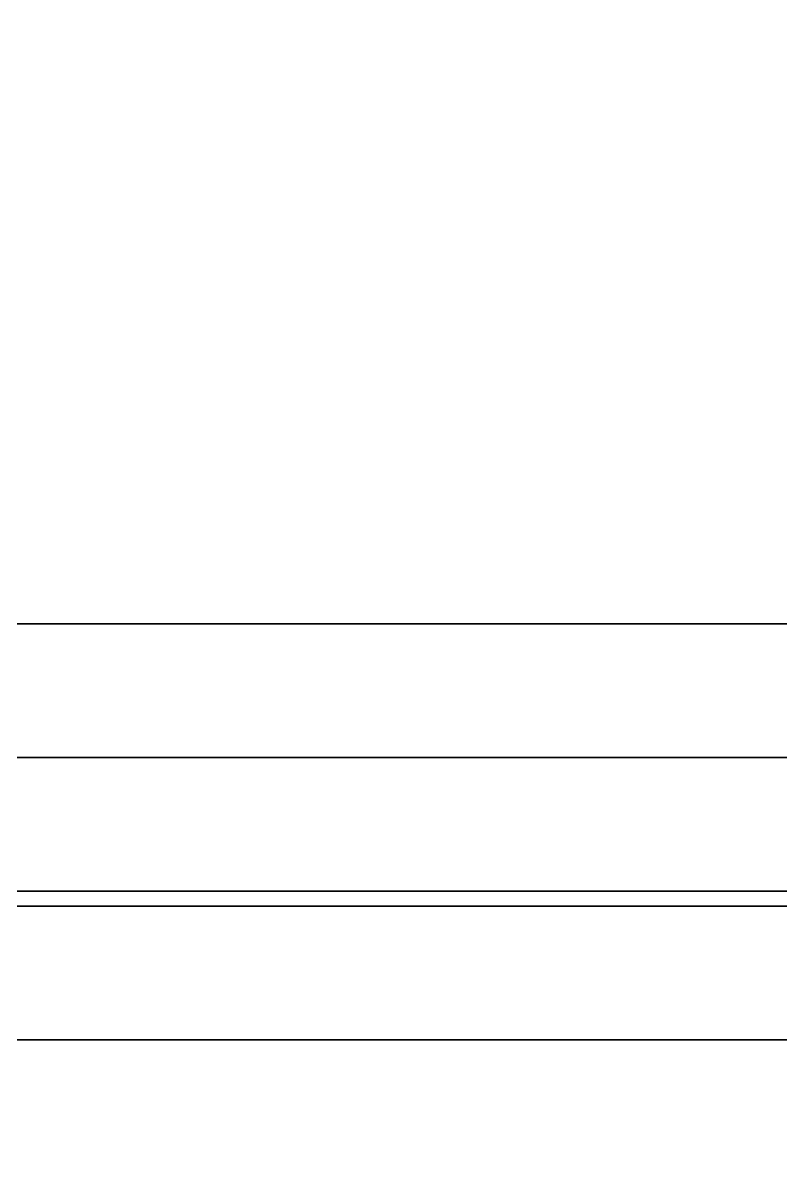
# Model space of a CAD drawing. Extents: x 0 to 4956, y -4930 to 0.
# Drawn here: x 2830.6 to 2932.6, y -4306 to -4151.2 of the extents above; entities that cross this region are included whole.
import ezdxf

# ---------------------------------------------------------------- set-up
doc = ezdxf.new("R2010")
doc.units = 0
for name, color, linetype in [('LAYER0', 7, 'CONTINUOUS'), ('LAYER1125', 9, 'CONTINUOUS'), ('LAYER1223', 9, 'CONTINUOUS'), ('LAYER832', 9, 'CONTINUOUS'), ('LAYER842', 7, 'CONTINUOUS'), ('LAYER845', 7, 'CONTINUOUS'), ('LAYER853', 7, 'CONTINUOUS')]:
    doc.layers.add(name, color=color, linetype=linetype)

msp = doc.modelspace()

# ---------------------------------------------------------------- linework, layer by layer
at = {"layer": 'LAYER0', "invisible_edges": 1}
for points in [[(4956, 0), (0, -4930), (0, 0), (4956, 0)], [(4956, -4930, 5), (0, 0, 5), (0, -4930, 5), (4956, -4930, 5)], [(0, 0, 5), (4956, -4930, 5), (4956, 0, 5), (0, 0, 5)], [(0, -4930), (4956, 0), (4956, -4930), (0, -4930)]]:
    msp.add_3dface(points, dxfattribs=at)
at = {"layer": 'LAYER1125', "invisible_edges": 1}
for points in [[(3135, -4232, 88), (2737, -4250, 88), (2737, -4232, 88), (3135, -4232, 88)], [(2737, -4250, 88), (3135, -4232, 88), (3135, -4250, 88), (2737, -4250, 88)], [(3135, -4250, 2542), (2737, -4232, 2542), (2737, -4250, 2542), (3135, -4250, 2542)], [(2737, -4232, 2542), (3135, -4250, 2542), (3135, -4232, 2542), (2737, -4232, 2542)], [(2737, -4232, 2542), (3135, -4232, 88), (2737, -4232, 88), (2737, -4232, 2542)], [(3135, -4232, 88), (2737, -4232, 2542), (3135, -4232, 2542), (3135, -4232, 88)], [(3135, -4250, 2542), (2737, -4250, 88), (3135, -4250, 88), (3135, -4250, 2542)], [(2737, -4250, 88), (3135, -4250, 2542), (2737, -4250, 2542), (2737, -4250, 88)]]:
    msp.add_3dface(points, dxfattribs=at)
at = {"layer": 'LAYER1223', "invisible_edges": 1}
for points in [[(3550.5, -4232, 85), (1122.5, -4232, 5), (1122.5, -4232, 85), (3550.5, -4232, 85)], [(1122.5, -4232, 5), (3550.5, -4232, 85), (3550.5, -4232, 5), (1122.5, -4232, 5)], [(3550.5, -4250, 5), (1122.5, -4232, 5), (3550.5, -4232, 5), (3550.5, -4250, 5)], [(1122.5, -4232, 5), (3550.5, -4250, 5), (1122.5, -4250, 5), (1122.5, -4232, 5)], [(1122.5, -4250, 85), (3550.5, -4232, 85), (1122.5, -4232, 85), (1122.5, -4250, 85)], [(3550.5, -4232, 85), (1122.5, -4250, 85), (3550.5, -4250, 85), (3550.5, -4232, 85)], [(3550.5, -4250, 5), (1122.5, -4250, 85), (1122.5, -4250, 5), (3550.5, -4250, 5)], [(1122.5, -4250, 85), (3550.5, -4250, 5), (3550.5, -4250, 85), (1122.5, -4250, 85)]]:
    msp.add_3dface(points, dxfattribs=at)
at = {"layer": 'LAYER832', "invisible_edges": 1}
for points in [[(3546.5, -4250, 2645), (1122.5, -4250, 2545), (1122.5, -4250, 2645), (3546.5, -4250, 2645)], [(1122.5, -4250, 2545), (3546.5, -4250, 2645), (3546.5, -4250, 2545), (1122.5, -4250, 2545)], [(3546.5, -4268, 2545), (1122.5, -4250, 2545), (3546.5, -4250, 2545), (3546.5, -4268, 2545)], [(1122.5, -4250, 2545), (3546.5, -4268, 2545), (1122.5, -4268, 2545), (1122.5, -4250, 2545)], [(1122.5, -4268, 2645), (3546.5, -4250, 2645), (1122.5, -4250, 2645), (1122.5, -4268, 2645)], [(3546.5, -4250, 2645), (1122.5, -4268, 2645), (3546.5, -4268, 2645), (3546.5, -4250, 2645)], [(3546.5, -4268, 2545), (1122.5, -4268, 2645), (1122.5, -4268, 2545), (3546.5, -4268, 2545)], [(1122.5, -4268, 2645), (3546.5, -4268, 2545), (3546.5, -4268, 2645), (1122.5, -4268, 2645)]]:
    msp.add_3dface(points, dxfattribs=at)
at = {"layer": 'LAYER842', "invisible_edges": 1}
for points in [[(2744.5, -4810, 85), (3528.5, -4250, 85), (3528.5, -4810, 85), (2744.5, -4810, 85)], [(3528.5, -4250, 85), (2744.5, -4810, 85), (2744.5, -4250, 85), (3528.5, -4250, 85)], [(2744.5, -4250, 103), (3528.5, -4250, 85), (2744.5, -4250, 85), (2744.5, -4250, 103)], [(3528.5, -4250, 85), (2744.5, -4250, 103), (3528.5, -4250, 103), (3528.5, -4250, 85)], [(2744.5, -4250, 103), (3528.5, -4810, 103), (3528.5, -4250, 103), (2744.5, -4250, 103)], [(3528.5, -4810, 103), (2744.5, -4250, 103), (2744.5, -4810, 103), (3528.5, -4810, 103)]]:
    msp.add_3dface(points, dxfattribs=at)
at = {"layer": 'LAYER845', "invisible_edges": 1}
for points in [[(2744.5, -4270, 5), (3528.5, -4288, 5), (2744.5, -4288, 5), (2744.5, -4270, 5)], [(3528.5, -4288, 5), (2744.5, -4270, 5), (3528.5, -4270, 5), (3528.5, -4288, 5)], [(3528.5, -4270, 85), (2744.5, -4288, 85), (3528.5, -4288, 85), (3528.5, -4270, 85)], [(2744.5, -4288, 85), (3528.5, -4270, 85), (2744.5, -4270, 85), (2744.5, -4288, 85)], [(2744.5, -4270, 5), (3528.5, -4270, 85), (3528.5, -4270, 5), (2744.5, -4270, 5)], [(3528.5, -4270, 85), (2744.5, -4270, 5), (2744.5, -4270, 85), (3528.5, -4270, 85)], [(2744.5, -4288, 85), (3528.5, -4288, 5), (3528.5, -4288, 85), (2744.5, -4288, 85)], [(3528.5, -4288, 5), (2744.5, -4288, 85), (2744.5, -4288, 5), (3528.5, -4288, 5)]]:
    msp.add_3dface(points, dxfattribs=at)
at = {"layer": 'LAYER853', "invisible_edges": 1}
for points in [[(3528.5, -4810, 2544), (2744.5, -4250, 2544), (2744.5, -4810, 2544), (3528.5, -4810, 2544)], [(2744.5, -4250, 2544), (3528.5, -4810, 2544), (3528.5, -4250, 2544), (2744.5, -4250, 2544)], [(3528.5, -4250, 2526), (2744.5, -4250, 2544), (3528.5, -4250, 2544), (3528.5, -4250, 2526)], [(2744.5, -4250, 2544), (3528.5, -4250, 2526), (2744.5, -4250, 2526), (2744.5, -4250, 2544)], [(3528.5, -4250, 2526), (2744.5, -4810, 2526), (2744.5, -4250, 2526), (3528.5, -4250, 2526)], [(2744.5, -4810, 2526), (3528.5, -4250, 2526), (3528.5, -4810, 2526), (2744.5, -4810, 2526)]]:
    msp.add_3dface(points, dxfattribs=at)

doc.saveas('drawing.dxf')
